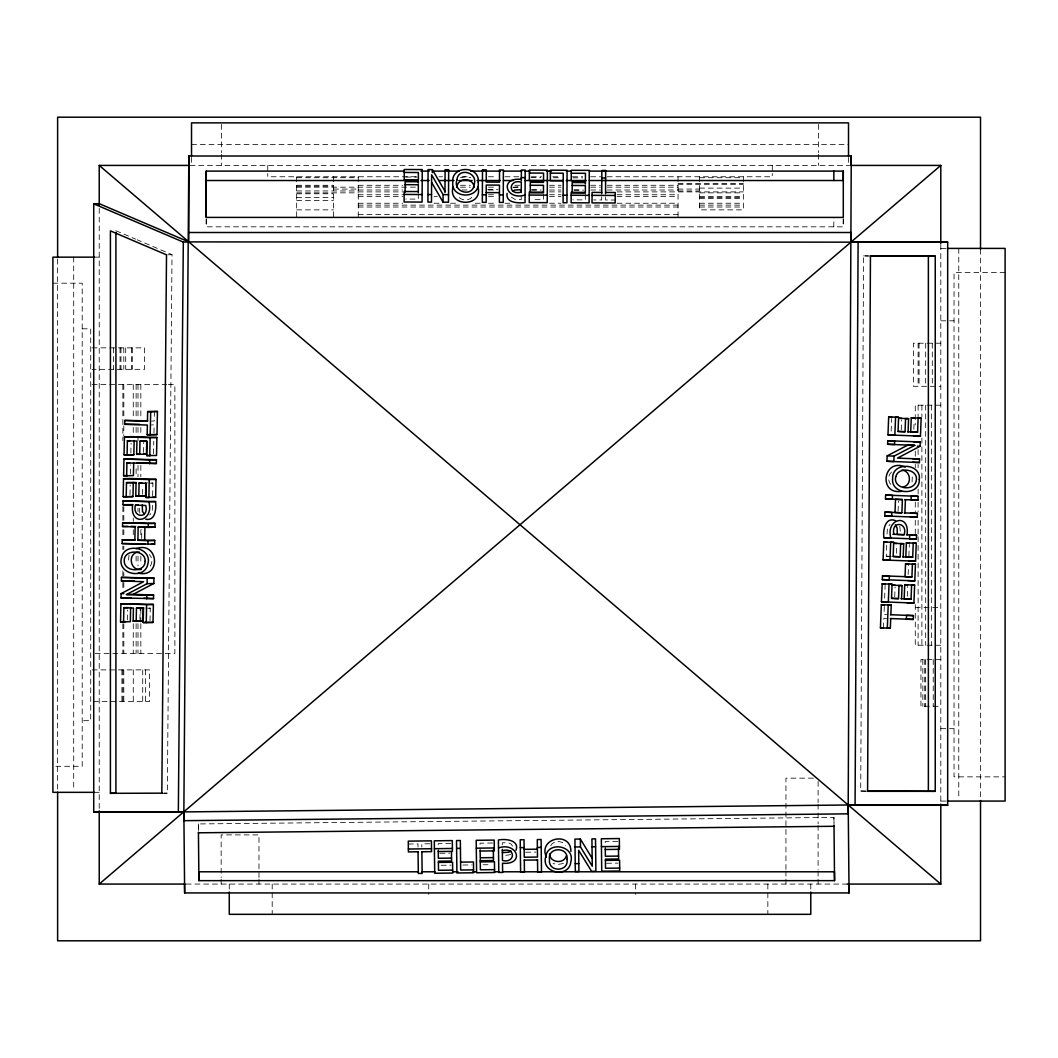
<?xml version="1.0" encoding="UTF-8"?>
<svg xmlns="http://www.w3.org/2000/svg" width="1058" height="1058" viewBox="0 0 1058 1058"><rect width="100%" height="100%" fill="white"/><g stroke="black" fill="none" stroke-linecap="round" stroke-linejoin="round"><path stroke-width="0.75" stroke-dasharray="5 3.75" d="M843.279 218.993L843.252 226.835L206.217 226.822L206.257 217.406M418.307 193.64L418.28 199.102L405.69 199.049M521.237 196.682L521.224 199.697L515.048 199.446L511.384 197.132M543.455 194.236L543.428 199.697L532.412 199.645M585.339 194.434L585.312 199.896L572.722 199.843M601.711 196.841L601.698 199.975L593.644 199.936M605.546 196.854L605.52 200.002L615.187 200.041M833.81 226.822L833.863 217.406M866.198 791.252L860.696 791.027L863.579 255.877L868.433 255.877M161.821 793.328L167.323 793.156L172.018 254.661L137.143 239.769M127.344 619.909L127.542 610.109M129.975 494.84L130.174 485.027M130.412 473.958L130.597 464.872M130.848 452.969L131.06 443.157M139.947 619.366L140.159 609.474M141.653 538.496L141.838 529.674M142.579 494.284L142.751 486.045M143.465 452.414L143.676 442.522M150.011 620.742L150.276 608.165L144.642 607.98M152.55 505.274L152.193 511.437L149.747 515.034M152.643 495.673L152.907 483.083L147.274 482.898M153.529 453.803L153.794 441.212M153.965 432.894L154.137 424.84L151.426 424.919M154.415 411.364L154.217 421.018L151.506 421.097M887.027 534.039L887.49 527.876L889.99 524.305M883.456 627.936L883.84 618.282L886.591 618.388M884.303 606.419L883.985 614.46L886.736 614.566M884.62 598.087L885.123 585.51M889.011 556.336L886.26 556.23L886.749 543.64M891.153 431.175L891.643 418.598M894.724 596.818L895.121 586.939M896.43 553.321L896.761 545.082M898.083 511.159L898.48 500.87M901.257 429.905L901.641 420.026M907.301 596.249L907.685 586.436M908.148 574.534L908.505 565.448M908.875 556.019L909.325 544.579M913.834 429.336L914.152 421.163M912.089 481.959L912.313 476.484M129.05 555.014L128.216 562.949M150.289 566.136C152.643 562.724 152.484 557.487 149.363 554.59M550.702 845.659C553.546 840.317 562.472 840.211 565.475 845.461M891.59 471.987C887.926 475.055 887.649 481.416 891.087 484.749M471.828 197.383C468.191 201.271 460.653 200.729 458.061 195.902M563.464 863.487L558.307 864.373L553.043 863.592M460.375 177.612L465.546 176.805L470.797 177.691M510.736 854.639L505.658 855.34M512.958 187.504L518.036 186.882M167.891 254.793L172.018 254.661M150.21 483.162L152.907 483.083M147.578 608.244L150.276 608.165M408.309 844.033L417.963 843.914L418.003 847.074M429.839 843.768L421.785 843.874L421.825 847.022M450.761 843.517L438.171 843.676L438.237 849.058M492.644 843.001L480.054 843.16L480.12 848.542M617.793 841.467L605.202 841.626L605.282 848.357M439.943 853.277L449.835 853.158M525.667 852.232L535.956 852.1M441.16 865.285L450.959 865.166M462.875 865.021L471.974 864.915M483.043 864.783L491.216 864.677M606.551 863.262L617.991 863.13M198.415 830.543L198.349 823.944L833.929 817.411L834.035 826.285M191.524 144.615L848.516 144.615M189.99 165.418L849.587 165.418M416.138 176.765L267.753 176.765L267.753 173.525M439.017 176.765L442.522 176.765M462.095 176.765L470.559 176.765M488.479 176.765L496.929 176.765M504.957 176.765L520.02 176.765M531.328 176.765L541.458 176.765M552.765 176.765L561.243 176.765M572.55 176.765L582.667 176.765M590.681 176.765L600.812 176.765M607.16 176.765L772.287 176.765L772.287 173.525M296.676 177.718L358.252 177.718M699.616 177.718L743.351 177.718M678.046 183.391L743.351 183.391M678.046 184.33L743.351 184.33M296.676 185.282L333.468 185.282M358.252 185.282L402.754 185.282M460.455 185.282L470.347 185.282M514.849 185.282L519.795 185.282M549.472 185.282L561.005 185.282M590.681 185.282L600.574 185.282M607.16 185.282L678.046 185.282M296.676 186.221L333.468 186.221M296.676 187.173L415.939 187.173M460.455 187.173L470.347 187.173M488.479 187.173L496.718 187.173M513.196 187.173L519.795 187.173M549.472 187.173L561.005 187.173M590.681 187.173L600.574 187.173M607.16 187.173L678.046 187.173M699.616 188.112L743.351 188.112M333.468 189.065L358.252 189.065M678.046 189.065L699.616 189.065M358.252 190.004L402.754 190.004M462.095 190.004L467.041 190.004M488.479 190.004L496.718 190.004M531.328 190.004L541.22 190.004M549.472 190.004L561.005 190.004M574.19 190.004L582.429 190.004M590.681 190.004L600.574 190.004M607.16 190.004L678.046 190.004M296.676 190.956L358.252 190.956M678.046 190.956L699.616 190.956M358.252 191.895L402.754 191.895M549.472 191.895L561.005 191.895M617.052 191.895L743.351 191.895M296.676 192.847L358.252 192.847M699.616 192.847L743.351 192.847M296.676 193.786L333.468 193.786M358.252 194.738L402.754 194.738M488.479 194.738L496.718 194.738M549.472 194.738L561.005 194.738M617.052 194.738L678.046 194.738M358.252 196.629L402.754 196.629M434.084 196.629L437.377 196.629M488.479 196.629L496.718 196.629M549.472 196.629L561.005 196.629M617.052 196.629L678.046 196.629M699.616 196.629L743.351 196.629M296.676 197.568L333.468 197.568M699.616 197.568L743.351 197.568M699.616 198.52L743.351 198.52M296.676 200.412L333.468 200.412M358.252 203.242L402.754 203.242M434.084 203.242L440.67 203.242M450.563 203.242L455.509 203.242M475.293 203.242L480.239 203.242M488.479 203.242L496.718 203.242M504.957 203.242L509.903 203.242M549.472 203.242L561.005 203.242M617.052 203.242L678.046 203.242M699.616 203.242L743.351 203.242M358.252 205.133L678.046 205.133M699.616 205.133L743.351 205.133M358.252 207.024L678.046 207.024M699.616 207.024L743.351 207.024M296.676 209.868L333.468 209.868M358.252 214.589L678.046 214.589M940.8 248.405L945.707 248.405M94.453 257.147L99.227 257.147M1005.1 272.62L954.038 272.62L954.038 776.863L1005.1 776.863M52.9 283.187L82.207 283.187L82.207 766.296L52.9 766.296M940.8 320.812L948.153 320.812M949.621 320.812L954.038 320.812M82.207 328.813L90.723 328.813L90.723 720.683L82.207 720.683M940.8 343.202L913.385 343.202L913.385 386.302L940.8 386.302M92.139 347.857L144.615 347.857L144.615 369.335L92.139 369.335M92.139 384.557L166.661 384.557M168.301 384.557L174.874 384.557L174.874 653.408L92.139 653.408M940.8 405.188L915.276 405.188L915.276 424.932M915.276 607.57L940.8 607.57M940.8 645.248L915.276 645.248L915.276 604.144M940.8 659.57L920.949 659.57L920.949 706.294L940.8 706.294M92.139 669.886L149.35 669.886L149.35 701.639L92.139 701.639M940.8 728.671L948.153 728.671M949.621 728.671L954.038 728.671M813.39 778.159L785.949 778.159L785.949 869.398M860.696 791.027L865.656 791.027M94.453 792.336L99.227 792.336M164.109 793.156L167.323 793.156M940.8 801.078L945.707 801.078M186.195 884.065L847.18 884.065M405.849 177.043L417.302 177.096M530.997 177.638L540.81 177.691M553.4 177.744L560.978 177.784M572.894 177.837L582.707 177.889M487.685 189.647L497.987 189.699M531.923 189.858L540.175 189.898M573.82 190.056L583.712 190.109M886.26 556.23L891.881 556.442M863.579 255.877L870.456 256.155M115.917 230.71L135.622 239.134M512.535 846.162C511.212 841.943 505.684 842.856 502.259 842.79L502.299 846.056M139.854 513.17L139.286 508.078M899.816 526.196L900.292 531.301M198.349 823.944L198.428 829.856M833.929 817.411L833.995 823.997M980.515 249.238L980.515 798.856M958.773 248.405L958.773 799.464M940.8 244.729L940.8 803.339M933.235 659.57L933.235 706.294M932.296 343.202L932.296 386.302M931.344 405.188L931.344 645.248M925.671 343.202L925.671 386.302M925.671 405.188L925.671 645.248M925.671 659.57L925.671 706.294M924.732 659.57L924.732 706.294M922.84 659.57L922.84 706.294M921.888 405.188L921.888 416.693M921.888 438.065L921.888 645.248M919.058 343.202L919.058 386.302M918.106 343.202L918.106 386.302M918.106 405.188L918.106 416.693M918.106 449.584L918.106 456.157M918.106 464.369L918.106 467.662M918.106 489.034L918.106 493.967M918.106 502.193L918.106 512.059M918.106 520.285L918.106 535.084M918.106 536.723L918.106 645.248M915.276 451.224L915.276 456.196M915.276 464.369L915.276 467.662M915.276 502.193L915.276 512.138M915.276 520.285L915.276 533.523M848.516 157.417L848.516 165.418M843.252 218.847L843.252 226.835M818.482 124.421L818.482 152.617M818.482 154.217L818.482 165.418M818.099 781.426L818.099 802.599M818.099 804.225L818.099 823.785M818.099 825.412L818.099 869.398M818.099 871.025L818.099 877.545M818.099 879.172L818.099 884.065M810.772 884.065L810.772 892.026M785.949 871.025L785.949 877.545M785.949 879.172L785.949 884.065M772.287 165.418L772.287 171.912M767.844 884.065L767.844 914.324M743.351 176.765L743.351 209.868L699.616 209.868L699.616 176.765M678.046 176.765L678.046 217.432M635.501 884.065L635.501 894.473M428.755 884.065L428.755 894.473M358.252 176.765L358.252 217.432M333.468 176.765L333.468 217.432M296.676 176.765L296.676 217.432M272.197 884.065L272.197 914.324M267.753 165.418L267.753 171.912M258.985 877.505L258.985 834.894L221.162 834.894L221.162 877.505M258.985 879.145L258.985 884.065M229.269 884.065L229.269 892.026M221.558 124.421L221.558 152.617M221.558 154.217L221.558 165.418M221.162 879.145L221.162 884.065M206.217 218.834L206.217 226.822M191.524 157.417L191.524 165.418M145.568 669.886L145.568 701.639M142.724 669.886L142.724 701.639M140.833 384.557L140.833 417.54M140.833 427.445L140.833 435.684M140.833 465.375L140.833 476.92M140.833 529.701L140.833 537.94M140.833 556.085L140.833 564.337M140.833 608.866L140.833 622.064M140.833 623.717L140.833 653.408M138.003 384.557L138.003 417.54M138.003 427.445L138.003 440.631M138.003 465.375L138.003 476.92M138.003 508.263L138.003 511.556M138.003 556.085L138.003 565.99M138.003 623.717L138.003 653.408M136.112 384.557L136.112 417.54M136.112 427.445L136.112 435.684M136.112 468.668L136.112 476.92M136.112 556.085L136.112 564.337M136.112 623.717L136.112 653.408M133.268 384.557L133.268 417.54M133.268 427.445L133.268 435.684M133.268 518.156L133.268 521.449M133.268 529.701L133.268 536.3M133.268 623.717L133.268 653.408M133.268 669.886L133.268 701.639M132.329 347.857L132.329 369.335M131.377 347.857L131.377 369.335M125.704 347.857L125.704 369.335M123.812 347.857L123.812 369.335M123.812 384.557L123.812 417.54M123.812 425.792L123.812 435.684M123.812 506.61L123.812 521.449M123.812 529.701L123.812 537.94M123.812 546.192L123.812 549.486M123.812 572.59L123.812 575.883M123.812 582.482L123.812 589.081M123.812 623.717L123.812 653.408M123.812 669.886L123.812 701.639M122.873 384.557L122.873 440.631M122.873 506.61L122.873 521.449M122.873 529.701L122.873 537.94M122.873 546.192L122.873 549.486M122.873 570.936L122.873 575.883M122.873 582.482L122.873 590.721M122.873 623.717L122.873 653.408M122.873 669.886L122.873 701.639M121.921 669.886L121.921 701.639M120.982 347.857L120.982 369.335M120.03 347.857L120.03 369.335M113.418 347.857L113.418 369.335M99.227 208.373L99.227 810.163M73.703 257.147L73.703 790.71M57.621 259.144L57.621 790.604"/><path stroke-width="1.5" d="M184.647 892.939L183.854 811.817L188.853 156.015L851.267 156.015L848.199 804.993L849.058 892.939L184.647 892.939L184.542 884.065M188.853 156.015L188.813 241.912L183.312 242.084L93.726 203.837L93.726 811.975L178.339 811.975L848.199 804.993L947.677 805.27L947.677 242.203L188.813 241.912L99.227 203.665L93.726 203.837M206.217 217.247L206.257 171.105L404.447 171.105M405.108 192.199L405.161 181.725L418.36 181.791M418.307 192.265L418.346 184.74L405.148 184.674M418.346 183.14L418.399 172.52L404.235 172.454M432.352 172.652L432.365 169.637L428.08 169.611L427.921 202.104L431.492 202.118L431.624 174.821L443.104 194.646L443.077 202.171L448.499 202.197L448.658 169.716L445.087 169.69L444.968 192.596M521.263 192.569L521.303 182.188C508.634 178.63 507.285 195.796 521.263 192.159M521.316 180.693L521.369 170.06L525.191 170.073L525.033 202.567C518.658 203.268 505.433 203.229 507.086 193.376M585.391 183.933L585.444 173.314L571.28 173.248M601.724 193.693L601.843 170.444L605.665 170.457L605.56 193.707M589.385 180.521L833.81 180.521L833.863 171.105L843.292 171.118L843.292 217.419L206.257 217.406L206.257 171.105M843.292 171.118L843.252 180.534L833.81 180.521M851.267 156.015L851.227 165.418L940.8 165.418L940.8 243.631M947.677 805.27L855.076 805.27L858.104 242.203L851.227 241.912L851.267 232.509L188.853 232.509M161.821 793.328L166.516 254.833L110.416 230.882L110.416 793.328L162.509 793.156M178.339 811.975L183.312 242.084M120.533 621.76L120.903 603.774L153.397 604.449L153.026 622.421L143.214 622.527L143.504 608.376L136.456 608.138L136.178 621.324L133.149 621.218L133.427 608.033L123.865 607.702L123.574 621.866L120.533 621.76L125.942 621.588M133.229 594.345L153.595 595.046L153.529 598.616L121.035 597.942L121.128 593.657L143.571 581.702L121.392 580.948L121.458 577.377L153.952 578.052L153.846 583.474L133.229 594.345L126.457 594.556L147.075 583.685L153.846 583.474M122.252 539.739L134.855 540.175L135.133 526.937L122.53 526.514L122.609 522.692L155.103 523.353L155.023 527.175L138.162 527.043L137.884 540.268L154.746 540.413L154.666 544.235L122.173 543.561L122.252 539.739L135.318 539.752M155.566 501.558L148.794 501.756C154.587 521.369 129.856 527.373 132.581 505.036L122.993 504.706L123.072 500.884L155.566 501.558C156.32 508.065 155.711 521.277 145.806 519.227M123.164 496.678L123.535 478.692L130.319 478.494L156.029 479.367L155.658 497.339L145.845 497.445L146.136 483.294L139.087 483.056L138.81 496.242L135.781 496.136L136.059 482.951L126.497 482.62L126.206 496.784L123.164 496.678L132.977 496.572L133.268 482.422L136.456 482.527M123.601 475.69L123.958 459.027L156.452 459.688L156.372 463.51L126.92 462.941L126.643 475.783L123.601 475.69L127.661 475.558M124.037 454.808L124.421 436.835L131.192 436.623L156.915 437.496L156.531 455.482L146.718 455.588L147.022 441.424L139.973 441.186L139.696 454.371L136.654 454.279L136.932 441.08L127.383 440.763L127.079 454.914L124.037 454.808L133.85 454.702L134.154 440.551M124.765 420.449L147.446 421.229L147.644 411.575L157.457 411.469L156.981 434.6L147.168 434.706L147.366 425.051L124.685 424.284L124.765 420.449L147.736 420.793M130.637 607.504L130.346 621.654L123.574 621.866M133.692 462.743L133.414 475.584L126.643 475.783M135.503 505.142C131.668 517.679 149.204 519.623 145.779 505.486L135.503 505.142L138.214 505.05M142.275 504.93L142.473 511.292L144.417 514.466M136.178 621.324L142.962 621.112L143.227 607.927L136.456 608.138M144.655 540.069L144.933 526.831M138.81 496.242L145.581 496.03L145.859 482.845M136.654 454.279L146.467 454.173L146.745 440.974L139.973 441.186M146.255 622.633L146.626 604.647L153.397 604.449M146.758 598.828L146.824 595.244L153.595 595.046M147.075 583.685L147.181 578.25L153.952 578.052M147.895 544.447L147.975 540.612L154.746 540.413M138.162 527.043L148.252 527.387L148.332 523.565L155.103 523.353M156.029 479.367L149.257 479.578L148.887 497.551L145.845 497.445M149.601 463.721L149.681 459.899L156.452 459.688M149.76 455.681L150.143 437.708L156.915 437.496M150.21 434.812L150.686 411.668L157.457 411.469M890.717 618.56L890.333 628.214L880.428 627.817L881.34 604.687L884.369 604.806M901.548 598.749L902.064 585.563L899.035 585.458L898.52 598.643L891.51 598.365L892.066 584.214L889.037 584.095L888.336 602.068L881.446 601.79L882.16 583.818L885.176 583.937M882.319 579.612L882.465 575.79L911.917 576.941L912.419 564.099L915.448 564.218L914.8 580.882L882.319 579.612L889.196 579.89L889.355 576.068L882.465 575.79M903.188 556.892L903.704 543.706L900.675 543.587L900.16 556.786L893.15 556.508L893.693 542.357L890.677 542.238L889.976 560.211L883.086 559.933L883.787 541.961L886.816 542.08M907.05 534.832C910.118 512.403 885.374 518.539 890.836 538.033L883.959 537.742C882.636 530.719 885.268 516.344 895.518 520.681M884.964 512.125L891.841 512.416L891.696 516.238L884.805 515.947L884.964 512.125L901.879 512.799L902.395 499.574L895.518 499.283L895.002 512.522L901.879 512.799M885.625 495.078L892.502 495.356L892.357 499.178L885.48 498.9L885.625 495.078L918.106 496.347L917.96 500.169L904.802 499.654M894.036 456.13L893.825 461.553L886.948 461.275L887.159 455.853L907.883 445.061L914.76 445.352L894.036 456.13L887.159 455.853M887.755 440.71L894.632 440.988L894.499 444.558L887.609 444.281L887.755 440.71L920.235 441.979L920.063 446.264L897.488 458.114L919.561 458.974L919.428 462.544L886.948 461.275M908.081 431.836L908.597 418.651L905.569 418.545L905.053 431.73L898.044 431.452L898.586 417.302L895.571 417.183L894.856 435.155L887.979 434.878L888.68 416.905L891.709 417.024M893.904 534.316C890.717 520.232 908.174 522.136 904.14 534.713L892.873 534.264M890.862 614.738L891.246 605.083L881.34 604.687M904.907 512.918L905.423 499.693M907.751 584.809L904.722 584.69L904.167 598.841L911.057 599.119L911.612 584.968L914.628 585.087L913.927 603.06L881.446 601.79M908.571 563.927L905.542 563.821L905.04 576.65L911.917 576.941M909.391 542.952L906.362 542.833L905.807 556.984L912.697 557.262L913.239 543.111L916.268 543.23L915.567 561.203L883.086 559.933M914.284 417.897L911.255 417.778L910.7 431.929L917.59 432.206L918.132 418.055L921.161 418.174L920.46 436.147L887.979 434.878M913.292 619.433L913.438 615.611L906.561 615.333L906.415 619.155L913.292 619.433L890.281 618.533M916.44 539.025L916.585 535.203L909.708 534.912L909.549 538.734L916.44 539.025L883.959 537.742M884.805 515.947L917.286 517.217L917.431 513.394L910.554 513.117M452.996 186.843C447.389 207.342 483.427 207.487 477.991 186.949M456.897 187.438C457.175 177.228 473.878 177.321 474.077 187.517M516.026 850.248C519.742 839.907 505.063 838.558 498.397 840.026L498.794 872.466L502.616 872.427L502.51 863.262C525.152 865.127 517.521 841.613 498.49 847.908M566.361 855.75C564.192 864.307 549.935 862.918 549.591 853.965M99.227 810.864L99.227 884.065L940.8 165.418M511.093 851.029L508.726 852.206L502.378 852.603M512.535 191.167L514.915 190.017L521.277 189.726M903.228 486.984C912.208 485.172 911.031 470.532 901.8 470.175M136.032 548.679C158.541 540.374 161.848 578.647 138.201 573.092M139.246 552.025C127.185 552.17 129.552 571.36 141.256 569.442M901.588 491.282C877.836 495.184 883.218 457.215 905.185 467.067M124.685 424.284L139.563 424.351M147.168 434.706L156.981 434.6M127.383 440.763L130.094 440.67M127.079 454.914L133.85 454.702M146.718 455.588L150.791 455.456M126.92 462.941L129.618 462.862M126.497 482.62L133.268 482.422M139.087 483.056L141.798 482.964M135.781 496.136L145.581 496.03M126.206 496.784L132.977 496.572M122.993 504.706L132.964 504.613M122.53 526.514L127.952 526.342M148.252 527.387L155.023 527.175M122.173 543.561L145.025 543.905M121.392 580.948L134.498 580.961M121.128 593.657L123.826 593.578M121.035 597.942L131.02 597.849M123.865 607.702L127.925 607.583M133.149 621.218L142.962 621.112M143.214 622.527L153.026 622.421M110.416 793.328L115.917 793.156L115.917 232.363M93.726 811.975L183.854 811.817L183.96 820.677L848.304 813.853L848.199 804.993L855.076 805.27M580.353 839.034L574.93 839.1L575.327 871.528L578.898 871.488L578.647 850.315L591.607 871.329L595.905 871.276L595.509 838.849L591.925 838.888L592.268 866.211L580.458 846.916L580.353 839.034L592.163 858.329M408.362 849.019L431.505 848.728M434.415 848.701L452.401 848.476M456.606 848.423L460.428 848.384M476.298 848.185L494.284 847.961M520.311 847.643L524.133 847.603M537.371 847.432L541.193 847.392M575.023 846.982L580.458 846.916M592.03 846.77L595.601 846.731M601.433 846.651L619.419 846.426M524.16 849.349L537.385 849.19M418.055 851.796L408.401 851.915L408.269 841.136L431.413 840.845L431.545 851.637L421.891 851.756M438.263 851.558L452.427 851.373L452.295 840.594L434.309 840.819L434.706 873.247L452.692 873.035L452.56 862.244L438.409 862.415M480.16 851.042L494.324 850.87L494.192 840.078L476.206 840.303L476.603 872.744L494.589 872.519L494.456 861.728L480.292 861.913M502.352 850.672C516.264 846.823 515.18 863.804 502.471 860.485L502.338 849.323M605.295 849.508L619.459 849.336L619.327 838.544L601.341 838.769L601.737 871.21L619.724 870.985L619.591 860.207L605.427 860.379M451.554 858.117L438.356 858.276L438.25 850.394M493.438 857.602L480.239 857.774L480.147 849.891M618.573 856.081L605.374 856.239L605.282 848.357M480.279 860.67L493.478 860.511L493.345 849.719M524.292 860.128L537.517 859.969M460.6 862.151L473.455 861.992L473.587 872.771L456.911 872.982L456.514 840.541L460.336 840.502L460.693 870.033L473.548 869.874M575.235 863.645L578.805 863.606M452.665 870.126L438.501 870.298L438.382 861.186L451.581 861.027L451.475 851.809M494.549 869.623L480.385 869.795L480.253 858.871M619.684 868.089L605.533 868.261L605.414 859.136L618.613 858.977L618.48 848.199M198.454 832.805L834.035 826.285M99.227 205.067L99.227 165.418L188.813 165.418M420.965 171.105L429.231 171.105M432.524 171.105L458.947 171.105M470.519 171.105L500.249 171.105M503.542 171.105L521.713 171.105M525.019 171.105L529.965 171.105M546.483 171.105L551.443 171.105M566.308 171.105L571.267 171.105M589.425 171.105L833.863 171.105M206.217 180.521L417.619 180.521M420.925 180.521L429.178 180.521M439.096 180.521L453.948 180.521M458.908 180.521L472.119 180.521M477.079 180.521L500.196 180.521M503.502 180.521L513.408 180.521M524.966 180.521L562.962 180.521M566.255 180.521L586.079 180.521M858.104 242.203L947.677 242.203M947.333 248.405L1005.1 248.405L1005.1 801.078L947.333 801.078M870.06 255.877L935.246 256.155L935.246 791.318L867.586 791.318L870.456 256.155L935.246 256.155M94.453 257.147L52.9 257.147L52.9 792.336L94.453 792.336M867.295 791.027L935.246 791.318M418.386 871.792L198.811 871.792L198.917 880.653L834.55 880.653L834.008 825.65M421.692 871.792L434.904 871.792M453.062 871.792L458.021 871.792M472.873 871.792L476.179 871.792M494.337 871.792L499.297 871.792M502.59 871.792L834.445 871.792L834.55 880.653M99.227 884.065L185.044 884.065M847.18 884.065L940.8 884.065L940.8 804.212M529.384 173.049L543.548 173.115L543.508 182.386L530.309 182.32L530.256 192.794L543.455 192.86L543.495 185.335L530.296 185.269M550.398 173.142L563.24 173.208L563.094 202.739L566.929 202.766L567.075 170.272L550.411 170.193L550.358 180.68L563.2 180.746M521.329 177.585L525.152 177.612M601.804 177.969L605.626 177.995M521.316 179.357C498.754 177.096 505.869 201.06 525.072 195.029M418.373 180.045L404.209 179.979L404.249 169.505L422.248 169.584L422.089 202.065L404.103 201.985L404.143 191.498L418.307 191.577M543.521 180.653L529.357 180.574L529.397 170.1L547.396 170.179L547.237 202.673L529.251 202.581L529.304 192.106L543.455 192.172M585.405 180.852L571.241 180.773L571.294 170.298L589.28 170.378L589.121 202.871L571.135 202.779L571.188 192.305L585.352 192.371M585.391 182.584L572.206 182.518L572.153 193.006L585.352 193.059L585.378 185.534L572.193 185.467M601.737 192.45L592.07 192.397L592.03 202.885L615.174 202.991L615.227 192.516L605.56 192.463M486.204 192.596L499.442 192.649M404.13 194.447L422.129 194.54M427.961 194.566L431.532 194.579M443.104 194.646L448.539 194.659M482.369 194.831L486.191 194.844M499.429 194.91L503.251 194.923M529.278 195.056L547.277 195.135M563.134 195.214L566.956 195.227M571.175 195.254L589.161 195.333M592.057 195.346L615.214 195.466M147.644 411.575L150.686 411.668M124.421 436.835L150.143 437.708M143.425 454.067L146.467 454.173M123.958 459.027L149.681 459.899M136.932 462.849L156.372 463.51M123.535 478.692L149.257 479.578M152.617 497.247L155.658 497.339M123.072 500.884L148.794 501.756M122.609 522.692L148.332 523.565M130.875 526.355L135.609 526.514M137.884 540.268L147.975 540.612M151.453 544.116L154.666 544.235M121.458 577.377L147.181 578.25M126.457 594.556L146.824 595.244M143.875 598.286L153.529 598.616M120.903 603.774L146.626 604.647M901.707 418.373L898.692 418.254L908.597 418.651M907.539 431.809L917.59 432.206M887.609 444.281L914.76 445.352M885.48 498.9L902.395 499.574M904.286 512.879L917.431 513.394M906.521 534.793L916.585 535.203M896.814 543.428L893.798 543.309L903.704 543.706M902.646 556.865L912.697 557.262M895.187 585.286L892.159 585.167L902.064 585.563M901.006 598.722L911.057 599.119M891.246 605.083L888.217 604.964L887.318 628.095L890.333 628.214M890.439 614.711L913.438 615.611M880.428 627.817L883.456 627.936M888.68 416.905L898.586 417.302M911.255 417.778L921.161 418.174M898.176 431.439L905.053 431.73M913.583 435.87L920.46 436.147M913.345 441.702L920.235 441.979M917.312 446.159L920.063 446.264M912.684 458.683L919.561 458.974M912.551 462.267L919.428 462.544M918.106 496.347L911.229 496.07L911.07 499.892L917.96 500.169M910.409 516.939L917.286 517.217M904.14 534.713L897.263 534.435L897.171 528.074L895.293 524.887M883.787 541.961L893.693 542.357M906.362 542.833L916.268 543.23M893.283 556.495L900.16 556.786M908.69 560.925L915.567 561.203M905.542 563.821L915.448 564.218M907.923 580.591L914.8 580.882M882.16 583.818L892.066 584.214M904.722 584.69L914.628 585.087M891.643 598.352L898.52 598.643M907.05 602.782L913.927 603.06M99.227 165.418L940.8 884.065M432.365 169.637L444.982 191.207M431.598 182.36L443.077 202.171M546.391 857.139C537.662 837.883 571.122 830.768 570.884 851.425M848.952 884.065L849.058 892.939M537.517 859.599L537.676 871.99L541.498 871.951L541.101 839.51L537.279 839.549L537.49 857.073L524.252 857.231L524.041 839.721L520.219 839.761L520.615 872.202L524.437 872.149L524.279 859.757M421.877 851.597L422.155 873.405L418.32 873.458L418.055 851.65M198.428 832.196L198.917 880.653M980.515 249.238L980.515 117.2L57.621 117.2L57.621 257.491M980.515 800.509L980.515 940.8L57.621 940.8L57.621 792.257M928.369 255.877L928.369 791.027M848.516 155.817L848.516 122.873L191.524 122.873L191.524 155.817M810.772 892.026L810.772 914.324L229.269 914.324L229.269 892.026M482.488 169.875L482.329 202.356L486.164 202.382L486.244 185.057L499.482 185.124L499.389 202.435L503.224 202.462L503.37 169.968L499.548 169.954L499.495 182.174L486.257 182.108L486.31 169.888L482.488 169.875M567.009 859.361C569.111 872.215 547.727 872.466 549.512 859.572C547.37 846.678 568.834 846.426 567.009 859.361M545.73 856.715C540.81 873.167 568.741 878.576 570.791 862.151C575.645 845.752 547.832 840.369 545.73 856.715M456.924 179.913C452.427 192.172 472.913 197.78 474.09 184.608C478.56 172.388 458.154 166.794 456.924 179.913M478.242 182.32C480.041 199.34 450.827 199.195 452.784 182.201C451.025 165.207 480.187 165.326 478.242 182.32M121.564 557.685C116.473 574.097 144.801 580.313 147.789 564.139C152.921 547.713 124.527 541.511 121.564 557.685M145.118 561.269C145.224 573.105 123.561 572.246 124.236 560.568C124.156 548.718 145.872 549.565 145.118 561.269M919.296 479.472C920.063 496.295 890.585 495.157 892.635 478.441C891.881 461.605 921.359 462.743 919.296 479.472M895.822 476.642C892.383 488.598 913.424 492.182 916.122 481.231C919.481 469.302 898.506 465.732 895.822 476.642"/></g></svg>
